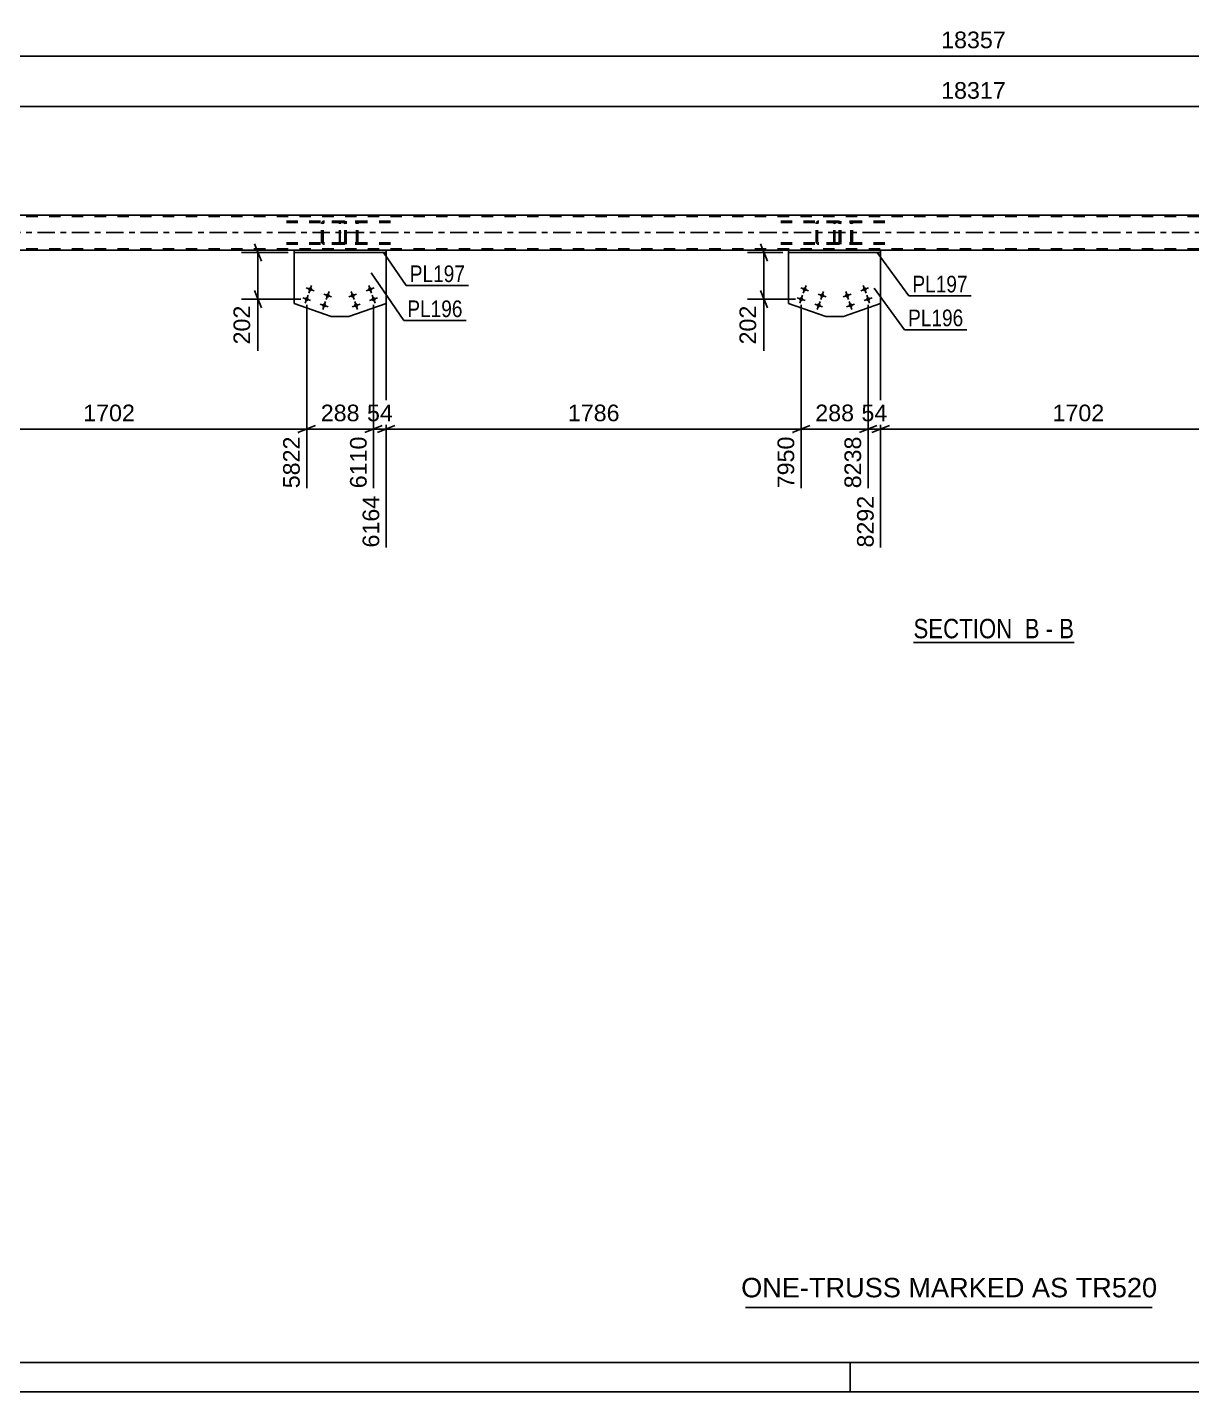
# Model space of a CAD drawing. Header units: millimetres. Extents: x -55 to 786, y -403 to 191.
# Drawn here: x 224.3 to 424.7, y -402.9 to -167.9 of the extents above; entities that cross this region are included whole.
import ezdxf

# ---------------------------------------------------------------- set-up
doc = ezdxf.new("R2010")
doc.units = ezdxf.units.MM
doc.linetypes.add('DXK_LINE_DOT2', pattern=[3.9198, 1.9599, -1.9599])
doc.linetypes.add('DXK_LINE_DOT3', pattern=[5.9187, 2.979, -0.9799, 0.9799, -0.9799])
doc.styles.add('Arial', font='ARIAL.TTF', dxfattribs={"height": 0.2})
doc.styles.add('Arial Narrow', font='ARIALN.TTF', dxfattribs={"height": 0.2})

# ---------------------------------------------------------------- blocks, each defined once
blk = doc.blocks.new('Unknown-203774531-1113')
at = {"color": 5, "linetype": 'Continuous'}
for p, q in [((-50.08, -397.88), (780.92, -397.88)), ((365.92, -402.88), (365.92, -397.88)), ((-55.08, -402.88), (785.92, -402.88))]:
    blk.add_line(p, q, dxfattribs=at)
blk = doc.blocks.new('Unknown-203774531-17 - 2150')
at = {"color": 6, "linetype": 'Continuous'}
blk.add_line((376.84, -273.89), (404.48, -273.89), dxfattribs=at)
at = {"color": 0, "linetype": 'Continuous'}
blk.add_wipeout([(394.94, -273.14), (394.94, -269.64), (376.84, -269.64), (376.84, -273.14)], dxfattribs=at)
at = {"color": 7, "linetype": 'Continuous', "style": 'Arial Narrow'}
blk.add_text('SECTION ', height=3.34, dxfattribs=at).set_placement((376.84, -273.14))
at = {"color": 0, "linetype": 'Continuous'}
blk.add_wipeout([(398.55, -273.14), (398.55, -269.64), (395.99, -269.64), (395.99, -273.14)], dxfattribs=at)
at = {"color": 7, "linetype": 'Continuous', "style": 'Arial Narrow'}
blk.add_text('B', height=3.34, dxfattribs=at).set_placement((395.99, -273.14))
at = {"color": 0, "linetype": 'Continuous'}
blk.add_wipeout([(400.88, -273.14), (400.88, -269.64), (399.6, -269.64), (399.6, -273.14)], dxfattribs=at)
at = {"color": 7, "linetype": 'Continuous', "style": 'Arial Narrow'}
blk.add_text('-', height=3.34, dxfattribs=at).set_placement((399.6, -273.14))
at = {"color": 0, "linetype": 'Continuous'}
blk.add_wipeout([(404.48, -273.14), (404.48, -269.64), (401.93, -269.64), (401.93, -273.14)], dxfattribs=at)
at = {"color": 7, "linetype": 'Continuous', "style": 'Arial Narrow'}
blk.add_text('B', height=3.34, dxfattribs=at).set_placement((401.93, -273.14))
blk = doc.blocks.new('Part-203774531-2354 - 2150')
at = {"color": 7, "linetype": 'DXK_LINE_DOT2'}
for p, q in [((278.67, -201.29), (268.44, -201.29)), ((278.67, -201.53), (268.44, -201.53)), ((274.96, -201.58), (274.92, -201.77)), ((274.92, -204.81), (274.92, -201.77)), ((275.18, -201.77), (275.2, -201.68)), ((275.18, -204.81), (275.18, -201.77)), ((275.2, -201.68), (275.25, -201.6)), ((275.43, -201.29), (275.24, -201.32)), ((275.25, -201.6), (275.33, -201.55)), ((275.33, -201.55), (275.43, -201.53)), ((278.86, -201.32), (278.67, -201.29)), ((278.67, -201.53), (278.77, -201.55)), ((278.77, -201.55), (278.85, -201.6)), ((278.85, -201.6), (278.9, -201.68)), ((278.9, -201.68), (278.92, -201.77)), ((278.92, -204.81), (278.92, -201.77)), ((279.18, -201.77), (279.14, -201.58)), ((279.18, -204.81), (279.18, -201.77)), ((278.67, -205.05), (268.44, -205.05)), ((278.67, -205.29), (268.44, -205.29)), ((274.92, -204.81), (274.96, -204.99)), ((275.2, -204.9), (275.18, -204.81)), ((275.25, -204.98), (275.2, -204.9)), ((275.24, -205.25), (275.43, -205.29)), ((275.33, -205.03), (275.25, -204.98)), ((275.43, -205.05), (275.33, -205.03)), ((278.77, -205.03), (278.67, -205.05)), ((278.67, -205.29), (278.86, -205.25)), ((278.85, -204.98), (278.77, -205.03)), ((278.9, -204.9), (278.85, -204.98)), ((278.92, -204.81), (278.9, -204.9)), ((279.14, -204.99), (279.18, -204.81))]:
    blk.add_line(p, q, dxfattribs=at)
for centre, start, end in [((275.41, -201.79), 110.7583, 155.68), ((278.69, -201.79), 24.32, 69.2417), ((275.41, -204.79), 204.32, 249.2417), ((278.69, -204.79), 290.7583, 335.68)]:
    blk.add_arc(centre, 0.496, start, end, dxfattribs=at)
blk = doc.blocks.new('Part-203774531-2166 - 2150')
at = {"color": 7, "linetype": 'DXK_LINE_DOT2'}
for p, q in [((363.17, -201.58), (363.15, -201.77)), ((363.15, -204.81), (363.15, -201.77)), ((363.22, -201.43), (363.17, -201.58)), ((363.31, -201.32), (363.22, -201.43)), ((363.28, -201.77), (363.29, -201.68)), ((363.28, -204.81), (363.28, -201.77)), ((363.29, -201.68), (363.32, -201.6)), ((363.41, -201.29), (363.31, -201.32)), ((363.32, -201.6), (363.36, -201.55)), ((363.36, -201.55), (363.41, -201.53)), ((371.92, -201.29), (363.41, -201.29)), ((371.92, -201.53), (363.41, -201.53)), ((364.31, -201.53), (364.31, -201.29)), ((366.01, -201.32), (365.82, -201.29)), ((365.82, -201.53), (365.92, -201.55)), ((365.92, -201.55), (366, -201.6)), ((366, -201.6), (366.05, -201.68)), ((366.05, -201.68), (366.07, -201.77)), ((366.07, -204.81), (366.07, -201.77)), ((366.33, -201.77), (366.29, -201.58)), ((366.33, -204.81), (366.33, -201.77)), ((363.15, -204.81), (363.17, -204.99)), ((363.17, -204.99), (363.22, -205.15)), ((363.22, -205.15), (363.31, -205.25)), ((363.29, -204.9), (363.28, -204.81)), ((363.32, -204.98), (363.29, -204.9)), ((363.31, -205.25), (363.41, -205.29)), ((363.36, -205.03), (363.32, -204.98)), ((363.41, -205.05), (363.36, -205.03)), ((371.92, -205.05), (363.41, -205.05)), ((371.92, -205.29), (363.41, -205.29)), ((364.31, -205.29), (364.31, -205.05)), ((365.92, -205.03), (365.82, -205.05)), ((365.82, -205.29), (366.01, -205.25)), ((366, -204.98), (365.92, -205.03)), ((366.05, -204.9), (366, -204.98)), ((366.07, -204.81), (366.05, -204.9)), ((366.29, -204.99), (366.33, -204.81))]:
    blk.add_line(p, q, dxfattribs=at)
for centre, start, end in [((365.84, -201.78), 23.8951, 68.8487), ((365.84, -204.79), 291.1513, 336.1049)]:
    blk.add_arc(centre, 0.492, start, end, dxfattribs=at)
blk = doc.blocks.new('Bolt-203774531-2329 - 2150')
at = {"linetype": 'Continuous'}
for points in [[(357.76, -212.93, -1), (358.44, -213.17, -1)], [(360.78, -214, -1), (361.46, -214.24, -1)], [(357.16, -214.63, -1), (357.84, -214.87, -1)], [(360.18, -215.7, -1), (360.86, -215.94, -1)]]:
    blk.add_hatch(color=1, dxfattribs=at).paths.add_polyline_path(points)
at = {"color": 1, "linetype": 'Continuous'}
for p, q in [((357.43, -212.81), (358.78, -213.29)), ((357.86, -213.73), (358.34, -212.37)), ((360.88, -214.8), (361.36, -213.44)), ((356.82, -214.51), (358.18, -214.99)), ((357.26, -215.43), (357.74, -214.07)), ((359.84, -215.58), (361.2, -216.06)), ((360.28, -216.5), (360.76, -215.14)), ((360.44, -213.88), (361.8, -214.36))]:
    blk.add_line(p, q, dxfattribs=at)
blk = doc.blocks.new('Part-203774531-2218 - 2150')
at = {"color": 2, "linetype": 'Continuous'}
for p, q in [((355.34, -206.29), (355.34, -206.69)), ((355.34, -206.29), (371.19, -206.29)), ((355.34, -206.69), (371.19, -206.69)), ((371.19, -206.29), (371.19, -206.69))]:
    blk.add_line(p, q, dxfattribs=at)
blk = doc.blocks.new('Part-203774531-2276 - 2150')
at = {"color": 2, "linetype": 'Continuous'}
for p, q in [((270.2, -206.29), (270.2, -206.69)), ((270.2, -206.29), (286.06, -206.29)), ((270.2, -206.69), (286.06, -206.69)), ((286.06, -206.29), (286.06, -206.69))]:
    blk.add_line(p, q, dxfattribs=at)
blk = doc.blocks.new('Part-203774531-2325 - 2150')
at = {"color": 7, "linetype": 'DXK_LINE_DOT2'}
for p, q in [((363.8, -201.29), (353.57, -201.29)), ((363.8, -201.53), (353.57, -201.53)), ((360.09, -201.58), (360.06, -201.77)), ((360.06, -204.81), (360.06, -201.77)), ((360.31, -201.77), (360.33, -201.68)), ((360.31, -204.81), (360.31, -201.77)), ((360.33, -201.68), (360.39, -201.6)), ((360.57, -201.29), (360.37, -201.32)), ((360.39, -201.6), (360.47, -201.55)), ((360.47, -201.55), (360.57, -201.53)), ((364, -201.32), (363.8, -201.29)), ((363.8, -201.53), (363.9, -201.55)), ((363.9, -201.55), (363.98, -201.6)), ((363.98, -201.6), (364.04, -201.68)), ((364.04, -201.68), (364.06, -201.77)), ((364.06, -204.81), (364.06, -201.77)), ((364.31, -201.77), (364.27, -201.58)), ((364.31, -204.81), (364.31, -201.77)), ((363.8, -205.05), (353.57, -205.05)), ((363.8, -205.29), (353.57, -205.29)), ((360.06, -204.81), (360.09, -204.99)), ((360.33, -204.9), (360.31, -204.81)), ((360.39, -204.98), (360.33, -204.9)), ((360.37, -205.25), (360.57, -205.29)), ((360.47, -205.03), (360.39, -204.98)), ((360.57, -205.05), (360.47, -205.03)), ((363.9, -205.03), (363.8, -205.05)), ((363.8, -205.29), (364, -205.25)), ((363.98, -204.98), (363.9, -205.03)), ((364.04, -204.9), (363.98, -204.98)), ((364.06, -204.81), (364.04, -204.9)), ((364.27, -204.99), (364.31, -204.81))]:
    blk.add_line(p, q, dxfattribs=at)
for centre, start, end in [((360.55, -201.79), 110.7583, 155.68), ((363.82, -201.79), 24.32, 69.2417), ((360.55, -204.79), 204.32, 249.2417), ((363.82, -204.79), 290.7583, 335.68)]:
    blk.add_arc(centre, 0.496, start, end, dxfattribs=at)
blk = doc.blocks.new('Bolt-203774531-2327 - 2150')
at = {"linetype": 'Continuous'}
for points in [[(279.94, -214.24, -1), (280.61, -214, -1)], [(282.95, -213.17, -1), (283.63, -212.93, -1)], [(280.54, -215.94, -1), (281.22, -215.7, -1)], [(283.55, -214.87, -1), (284.23, -214.63, -1)]]:
    blk.add_hatch(color=1, dxfattribs=at).paths.add_polyline_path(points)
at = {"color": 1, "linetype": 'Continuous'}
for p, q in [((280.52, -214.8), (280.03, -213.44)), ((282.61, -213.29), (283.97, -212.81)), ((283.53, -213.73), (283.05, -212.37)), ((279.6, -214.36), (280.95, -213.88)), ((280.2, -216.06), (281.56, -215.58)), ((281.12, -216.5), (280.64, -215.14)), ((283.21, -214.99), (284.57, -214.51)), ((284.13, -215.43), (283.65, -214.07))]:
    blk.add_line(p, q, dxfattribs=at)
blk = doc.blocks.new('Bolt-203774531-2328 - 2150')
at = {"linetype": 'Continuous'}
for points in [[(365.07, -214.24, -1), (365.75, -214, -1)], [(368.09, -213.17, -1), (368.76, -212.93, -1)], [(365.67, -215.94, -1), (366.35, -215.7, -1)], [(368.69, -214.87, -1), (369.37, -214.63, -1)]]:
    blk.add_hatch(color=1, dxfattribs=at).paths.add_polyline_path(points)
at = {"color": 1, "linetype": 'Continuous'}
for p, q in [((365.65, -214.8), (365.17, -213.44)), ((367.75, -213.29), (369.1, -212.81)), ((368.67, -213.73), (368.18, -212.37)), ((364.73, -214.36), (366.09, -213.88)), ((365.33, -216.06), (366.69, -215.58)), ((366.25, -216.5), (365.77, -215.14)), ((368.35, -214.99), (369.71, -214.51)), ((369.27, -215.43), (368.79, -214.07))]:
    blk.add_line(p, q, dxfattribs=at)
blk = doc.blocks.new('Part-203774531-2370 - 2150')
at = {"color": 2, "linetype": 'Continuous'}
for p, q in [((719.95, -200.29), (54.38, -200.29)), ((270.2, -206.29), (204.3, -206.29)), ((355.34, -206.29), (286.06, -206.29)), ((437.1, -206.29), (371.19, -206.29))]:
    blk.add_line(p, q, dxfattribs=at)
at = {"color": 7, "linetype": 'DXK_LINE_DOT2'}
for p, q in [((719.95, -200.53), (54.38, -200.53)), ((719.95, -206.05), (54.38, -206.05)), ((286.06, -206.29), (270.2, -206.29)), ((371.19, -206.29), (355.34, -206.29))]:
    blk.add_line(p, q, dxfattribs=at)
at = {"color": 7, "linetype": 'DXK_LINE_DOT3'}
blk.add_line((54.38, -203.29), (719.95, -203.29), dxfattribs=at)
blk = doc.blocks.new('Part-203774531-2373 - 2150')
at = {"color": 7, "linetype": 'DXK_LINE_DOT2'}
for p, q in [((278.03, -201.58), (278.01, -201.77)), ((278.01, -204.81), (278.01, -201.77)), ((278.09, -201.43), (278.03, -201.58)), ((278.18, -201.32), (278.09, -201.43)), ((278.15, -201.77), (278.16, -201.68)), ((278.15, -204.81), (278.15, -201.77)), ((278.16, -201.68), (278.19, -201.6)), ((278.28, -201.29), (278.18, -201.32)), ((278.19, -201.6), (278.23, -201.55)), ((278.23, -201.55), (278.28, -201.53)), ((286.78, -201.29), (278.28, -201.29)), ((286.78, -201.53), (278.28, -201.53)), ((279.18, -201.53), (279.18, -201.29)), ((280.88, -201.32), (280.69, -201.29)), ((280.69, -201.53), (280.78, -201.55)), ((280.78, -201.55), (280.87, -201.6)), ((280.87, -201.6), (280.92, -201.68)), ((280.92, -201.68), (280.94, -201.77)), ((280.94, -204.81), (280.94, -201.77)), ((281.19, -201.77), (281.15, -201.58)), ((281.19, -204.81), (281.19, -201.77)), ((278.01, -204.81), (278.03, -204.99)), ((278.03, -204.99), (278.09, -205.15)), ((278.09, -205.15), (278.18, -205.25)), ((278.16, -204.9), (278.15, -204.81)), ((278.19, -204.98), (278.16, -204.9)), ((278.18, -205.25), (278.28, -205.29)), ((278.23, -205.03), (278.19, -204.98)), ((278.28, -205.05), (278.23, -205.03)), ((286.78, -205.05), (278.28, -205.05)), ((286.78, -205.29), (278.28, -205.29)), ((279.18, -205.29), (279.18, -205.05)), ((280.78, -205.03), (280.69, -205.05)), ((280.69, -205.29), (280.88, -205.25)), ((280.87, -204.98), (280.78, -205.03)), ((280.92, -204.9), (280.87, -204.98)), ((280.94, -204.81), (280.92, -204.9)), ((281.15, -204.99), (281.19, -204.81))]:
    blk.add_line(p, q, dxfattribs=at)
for centre, start, end in [((280.7, -201.78), 23.8951, 68.8487), ((280.7, -204.79), 291.1513, 336.1049)]:
    blk.add_arc(centre, 0.492, start, end, dxfattribs=at)
blk = doc.blocks.new('Part-203774531-2449 - 2150')
at = {"color": 2, "linetype": 'Continuous'}
for p, q in [((270.2, -215.47), (270.2, -206.69)), ((286.06, -206.69), (286.06, -215.47)), ((276.61, -217.74), (270.2, -215.47)), ((286.06, -215.47), (279.65, -217.74)), ((279.65, -217.74), (276.61, -217.74))]:
    blk.add_line(p, q, dxfattribs=at)
at = {"color": 7, "linetype": 'DXK_LINE_DOT2'}
blk.add_line((270.2, -206.69), (286.06, -206.69), dxfattribs=at)
blk = doc.blocks.new('Part-203774531-2456 - 2150')
at = {"color": 2, "linetype": 'Continuous'}
for p, q in [((355.34, -215.47), (355.34, -206.69)), ((371.19, -206.69), (371.19, -215.47)), ((361.75, -217.74), (355.34, -215.47)), ((371.19, -215.47), (364.78, -217.74)), ((364.78, -217.74), (361.75, -217.74))]:
    blk.add_line(p, q, dxfattribs=at)
at = {"color": 7, "linetype": 'DXK_LINE_DOT2'}
blk.add_line((355.34, -206.69), (371.19, -206.69), dxfattribs=at)
blk = doc.blocks.new('Bolt-203774531-2463 - 2150')
at = {"linetype": 'Continuous'}
for points in [[(272.63, -212.93, -1), (273.31, -213.17, -1)], [(275.65, -214, -1), (276.32, -214.24, -1)], [(272.03, -214.63, -1), (272.71, -214.87, -1)], [(275.04, -215.7, -1), (275.72, -215.94, -1)]]:
    blk.add_hatch(color=1, dxfattribs=at).paths.add_polyline_path(points)
at = {"color": 1, "linetype": 'Continuous'}
for p, q in [((272.29, -212.81), (273.65, -213.29)), ((272.73, -213.73), (273.21, -212.37)), ((275.74, -214.8), (276.23, -213.44)), ((271.69, -214.51), (273.05, -214.99)), ((272.13, -215.43), (272.61, -214.07)), ((274.7, -215.58), (276.06, -216.06)), ((275.14, -216.5), (275.62, -215.14)), ((275.31, -213.88), (276.66, -214.36))]:
    blk.add_line(p, q, dxfattribs=at)
blk = doc.blocks.new('StraightDimension-203774531-38185 - 2150')
at = {"color": 7, "linetype": 'Continuous'}
for p, q in [((354.34, -206.69), (348.25, -206.69)), ((350.5, -205.19), (351.7, -208.19)), ((351.1, -214.75), (351.1, -206.69)), ((351.7, -216.25), (350.5, -213.25)), ((356.5, -214.75), (348.25, -214.75))]:
    blk.add_line(p, q, dxfattribs=at)
at = {"color": 0}
blk.add_wipeout([(350.35, -215.27), (346.15, -215.27), (346.15, -223.14), (350.35, -223.14)], dxfattribs=at)
at = {"color": 7, "linetype": 'Continuous'}
blk.add_line((351.1, -214.75), (351.1, -223.67), dxfattribs=at)
blk.add_line((351.1, -214.75), (351.1, -223.67), dxfattribs=at)
at = {"color": 3, "style": 'Arial'}
blk.add_text('202', height=2.865, rotation=90.0002, dxfattribs=at).set_placement((349.75, -222.54))
blk = doc.blocks.new('StraightDimension-203774531-32935 - 2150')
at = {"color": 7, "linetype": 'Continuous'}
for p, q in [((204.3, -207.69), (204.3, -262.01)), ((272.37, -215.75), (272.37, -247.31)), ((205.8, -236.52), (202.8, -237.72)), ((204.3, -237.12), (272.37, -237.12)), ((270.87, -237.72), (273.87, -236.52))]:
    blk.add_line(p, q, dxfattribs=at)
at = {"color": 0}
blk.add_wipeout([(243.38, -236.37), (243.38, -232.17), (233.29, -232.17), (233.29, -236.37)], dxfattribs=at)
at = {"color": 0, "linetype": 'Continuous'}
blk.add_wipeout([(271.77, -237.82), (267.57, -237.82), (267.57, -247.91), (271.77, -247.91)], dxfattribs=at)
at = {"color": 3, "style": 'Arial'}
blk.add_text('1702', height=2.865, dxfattribs=at).set_placement((233.89, -235.77))
at = {"color": 3, "linetype": 'Continuous', "style": 'Arial'}
blk.add_text('5822', height=2.865, rotation=90.0002, dxfattribs=at).set_placement((271.17, -247.31))
blk = doc.blocks.new('StraightDimension-203774531-32932 - 2150')
at = {"color": 7, "linetype": 'Continuous'}
for p, q in [((286.06, -207.69), (286.06, -257.51)), ((357.5, -215.75), (357.5, -247.31)), ((287.56, -236.52), (284.56, -237.72)), ((286.06, -237.12), (357.5, -237.12)), ((356, -237.72), (359, -236.52))]:
    blk.add_line(p, q, dxfattribs=at)
at = {"color": 0}
blk.add_wipeout([(326.83, -236.37), (326.83, -232.17), (316.73, -232.17), (316.73, -236.37)], dxfattribs=at)
at = {"color": 0, "linetype": 'Continuous'}
blk.add_wipeout([(356.9, -237.82), (352.7, -237.82), (352.7, -247.91), (356.9, -247.91)], dxfattribs=at)
at = {"color": 3, "style": 'Arial'}
blk.add_text('1786', height=2.865, dxfattribs=at).set_placement((317.33, -235.77))
at = {"color": 3, "linetype": 'Continuous', "style": 'Arial'}
blk.add_text('7950', height=2.865, rotation=90.0002, dxfattribs=at).set_placement((356.3, -247.31))
blk = doc.blocks.new('StraightDimension-203774531-33138 - 2150')
at = {"color": 7, "linetype": 'Continuous'}
blk.add_line((42.28, -181.58), (732.05, -181.58), dxfattribs=at)
at = {"color": 0}
blk.add_wipeout([(393.32, -180.83), (393.32, -176.63), (381, -176.63), (381, -180.83)], dxfattribs=at)
at = {"color": 3, "style": 'Arial'}
blk.add_text('18317', height=2.865, dxfattribs=at).set_placement((381.6, -180.23))
blk = doc.blocks.new('StraightDimension-203774531-32929 - 2150')
at = {"color": 7, "linetype": 'Continuous'}
for p, q in [((371.19, -207.69), (371.19, -257.51)), ((439.26, -225.27), (439.26, -247.31)), ((372.69, -236.52), (369.69, -237.72)), ((371.19, -237.12), (439.26, -237.12)), ((437.76, -237.72), (440.76, -236.52))]:
    blk.add_line(p, q, dxfattribs=at)
at = {"color": 0}
blk.add_wipeout([(410.27, -236.37), (410.27, -232.17), (400.18, -232.17), (400.18, -236.37)], dxfattribs=at)
at = {"color": 0, "linetype": 'Continuous'}
blk.add_wipeout([(438.66, -237.82), (434.46, -237.82), (434.46, -247.91), (438.66, -247.91)], dxfattribs=at)
at = {"color": 3, "style": 'Arial'}
blk.add_text('1702', height=2.865, dxfattribs=at).set_placement((400.78, -235.77))
at = {"color": 3, "linetype": 'Continuous', "style": 'Arial'}
blk.add_text('9994', height=2.865, rotation=90.0002, dxfattribs=at).set_placement((438.06, -247.31))
blk = doc.blocks.new('StraightDimension-203774531-32930 - 2150')
at = {"color": 7, "linetype": 'Continuous'}
for p, q in [((371.19, -207.69), (371.19, -257.51)), ((369.02, -215.75), (369.02, -247.31)), ((367.52, -237.72), (370.52, -236.52)), ((369.02, -237.12), (371.19, -237.12)), ((372.69, -236.52), (369.69, -237.72))]:
    blk.add_line(p, q, dxfattribs=at)
at = {"color": 0}
blk.add_wipeout([(372.93, -236.37), (372.93, -232.17), (367.28, -232.17), (367.28, -236.37)], dxfattribs=at)
at = {"color": 0, "linetype": 'Continuous'}
blk.add_wipeout([(370.59, -248.02), (366.39, -248.02), (366.39, -258.11), (370.59, -258.11)], dxfattribs=at)
at = {"color": 3, "style": 'Arial'}
blk.add_text('54', height=2.865, dxfattribs=at).set_placement((367.88, -235.77))
at = {"color": 3, "linetype": 'Continuous', "style": 'Arial'}
blk.add_text('8292', height=2.865, rotation=90.0002, dxfattribs=at).set_placement((369.99, -257.51))
blk = doc.blocks.new('StraightDimension-203774531-32931 - 2150')
at = {"color": 7, "linetype": 'Continuous'}
for p, q in [((357.5, -215.75), (357.5, -247.31)), ((369.02, -215.75), (369.02, -247.31)), ((356, -237.72), (359, -236.52)), ((357.5, -237.12), (369.02, -237.12)), ((370.52, -236.52), (367.52, -237.72))]:
    blk.add_line(p, q, dxfattribs=at)
at = {"color": 0}
blk.add_wipeout([(367.2, -236.37), (367.2, -232.17), (359.33, -232.17), (359.33, -236.37)], dxfattribs=at)
at = {"color": 0, "linetype": 'Continuous'}
blk.add_wipeout([(368.42, -237.82), (364.22, -237.82), (364.22, -247.91), (368.42, -247.91)], dxfattribs=at)
at = {"color": 3, "style": 'Arial'}
blk.add_text('288', height=2.865, dxfattribs=at).set_placement((359.93, -235.77))
at = {"color": 3, "linetype": 'Continuous', "style": 'Arial'}
blk.add_text('8238', height=2.865, rotation=90.0002, dxfattribs=at).set_placement((367.82, -247.31))
blk = doc.blocks.new('StraightDimension-203774531-32933 - 2150')
at = {"color": 7, "linetype": 'Continuous'}
for p, q in [((286.06, -207.69), (286.06, -257.51)), ((283.89, -215.75), (283.89, -247.31)), ((282.39, -237.72), (285.39, -236.52)), ((283.89, -237.12), (286.06, -237.12)), ((287.56, -236.52), (284.56, -237.72))]:
    blk.add_line(p, q, dxfattribs=at)
at = {"color": 0}
blk.add_wipeout([(287.8, -236.37), (287.8, -232.17), (282.15, -232.17), (282.15, -236.37)], dxfattribs=at)
at = {"color": 0, "linetype": 'Continuous'}
blk.add_wipeout([(285.46, -248.02), (281.26, -248.02), (281.26, -258.11), (285.46, -258.11)], dxfattribs=at)
at = {"color": 3, "style": 'Arial'}
blk.add_text('54', height=2.865, dxfattribs=at).set_placement((282.75, -235.77))
at = {"color": 3, "linetype": 'Continuous', "style": 'Arial'}
blk.add_text('6164', height=2.865, rotation=90.0002, dxfattribs=at).set_placement((284.86, -257.51))
blk = doc.blocks.new('StraightDimension-203774531-32934 - 2150')
at = {"color": 7, "linetype": 'Continuous'}
for p, q in [((272.37, -215.75), (272.37, -247.31)), ((283.89, -215.75), (283.89, -247.31)), ((270.87, -237.72), (273.87, -236.52)), ((272.37, -237.12), (283.89, -237.12)), ((285.39, -236.52), (282.39, -237.72))]:
    blk.add_line(p, q, dxfattribs=at)
at = {"color": 0}
blk.add_wipeout([(282.07, -236.37), (282.07, -232.17), (274.19, -232.17), (274.19, -236.37)], dxfattribs=at)
at = {"color": 0, "linetype": 'Continuous'}
blk.add_wipeout([(283.29, -237.82), (279.09, -237.82), (279.09, -247.91), (283.29, -247.91)], dxfattribs=at)
at = {"color": 3, "style": 'Arial'}
blk.add_text('288', height=2.865, dxfattribs=at).set_placement((274.79, -235.77))
at = {"color": 3, "linetype": 'Continuous', "style": 'Arial'}
blk.add_text('6110', height=2.865, rotation=90.0002, dxfattribs=at).set_placement((282.69, -247.31))
blk = doc.blocks.new('StraightDimension-203774531-33195 - 2150')
at = {"color": 7, "linetype": 'Continuous'}
blk.add_line((41.48, -172.88), (732.85, -172.88), dxfattribs=at)
at = {"color": 0}
blk.add_wipeout([(393.32, -172.13), (393.32, -167.93), (381, -167.93), (381, -172.13)], dxfattribs=at)
at = {"color": 3, "style": 'Arial'}
blk.add_text('18357', height=2.865, dxfattribs=at).set_placement((381.6, -171.53))
blk = doc.blocks.new('StraightDimension-203774531-38178 - 2150')
at = {"color": 7, "linetype": 'Continuous'}
for p, q in [((269.2, -206.69), (261.13, -206.69)), ((263.38, -205.19), (264.58, -208.19)), ((263.98, -214.75), (263.98, -206.69)), ((264.58, -216.25), (263.38, -213.25)), ((271.37, -214.75), (261.13, -214.75))]:
    blk.add_line(p, q, dxfattribs=at)
at = {"color": 0}
blk.add_wipeout([(263.23, -215.27), (259.03, -215.27), (259.03, -223.14), (263.23, -223.14)], dxfattribs=at)
at = {"color": 7, "linetype": 'Continuous'}
blk.add_line((263.98, -214.75), (263.98, -223.67), dxfattribs=at)
blk.add_line((263.98, -214.75), (263.98, -223.67), dxfattribs=at)
at = {"color": 3, "style": 'Arial'}
blk.add_text('202', height=2.865, rotation=90.0002, dxfattribs=at).set_placement((262.63, -222.54))
blk = doc.blocks.new('Unknown-203774531-38241')
at = {"color": 7, "linetype": 'Continuous'}
blk.add_line((347.92, -388.38), (417.92, -388.38), dxfattribs=at)
at = {"color": 7, "style": 'Arial'}
blk.add_text('ONE-TRUSS MARKED AS TR520', height=3.3428, dxfattribs=at).set_placement((347.17, -386.63))
blk = doc.blocks.new('Mark-203774531-2214 - 2150')
at = {"color": 0}
blk.add_wipeout([(386.17, -213.58), (386.17, -210.58), (376.66, -210.58), (376.66, -213.58)], dxfattribs=at)
blk.add_wipeout([(386.17, -213.58), (386.17, -210.58), (376.66, -210.58), (376.66, -213.58)], dxfattribs=at)
at = {"color": 30, "linetype": 'Continuous'}
for p, q in [((370.61, -206.69), (376.06, -214.18)), ((376.06, -214.18), (386.77, -214.18))]:
    blk.add_line(p, q, dxfattribs=at)
at = {"color": 3, "style": 'Arial Narrow'}
blk.add_text('PL197', height=2.863, dxfattribs=at).set_placement((376.66, -213.58))
blk = doc.blocks.new('Mark-203774531-2272 - 2150')
at = {"color": 0}
blk.add_wipeout([(299.63, -211.8), (299.63, -208.8), (290.12, -208.8), (290.12, -211.8)], dxfattribs=at)
blk.add_wipeout([(299.63, -211.8), (299.63, -208.8), (290.12, -208.8), (290.12, -211.8)], dxfattribs=at)
at = {"color": 30, "linetype": 'Continuous'}
for p, q in [((285.6, -206.69), (289.52, -212.4)), ((289.52, -212.4), (300.23, -212.4))]:
    blk.add_line(p, q, dxfattribs=at)
at = {"color": 3, "style": 'Arial Narrow'}
blk.add_text('PL197', height=2.863, dxfattribs=at).set_placement((290.12, -211.8))
blk = doc.blocks.new('Mark-203774531-2445 - 2150')
at = {"color": 0}
blk.add_wipeout([(299.2, -217.83), (299.2, -214.83), (289.7, -214.83), (289.7, -217.83)], dxfattribs=at)
blk.add_wipeout([(299.2, -217.83), (299.2, -214.83), (289.7, -214.83), (289.7, -217.83)], dxfattribs=at)
at = {"color": 30, "linetype": 'Continuous'}
for p, q in [((283.46, -210.22), (289.1, -218.43)), ((289.1, -218.43), (299.8, -218.43))]:
    blk.add_line(p, q, dxfattribs=at)
at = {"color": 3, "style": 'Arial Narrow'}
blk.add_text('PL196', height=2.863, dxfattribs=at).set_placement((289.7, -217.83))
blk = doc.blocks.new('Mark-203774531-2452 - 2150')
at = {"color": 0}
blk.add_wipeout([(385.42, -219.4), (385.42, -216.4), (375.92, -216.4), (375.92, -219.4)], dxfattribs=at)
blk.add_wipeout([(385.42, -219.4), (385.42, -216.4), (375.92, -216.4), (375.92, -219.4)], dxfattribs=at)
at = {"color": 30, "linetype": 'Continuous'}
for p, q in [((370.08, -212.88), (375.32, -220)), ((375.32, -220), (386.02, -220))]:
    blk.add_line(p, q, dxfattribs=at)
at = {"color": 3, "style": 'Arial Narrow'}
blk.add_text('PL196', height=2.863, dxfattribs=at).set_placement((375.92, -219.4))

msp = doc.modelspace()

# ---------------------------------------------------------------- block references
for name in ['Unknown-203774531-1113', 'Part-203774531-2370 - 2150', 'Part-203774531-2354 - 2150', 'Part-203774531-2373 - 2150', 'Part-203774531-2325 - 2150', 'Part-203774531-2166 - 2150', 'Part-203774531-2276 - 2150', 'Part-203774531-2449 - 2150', 'Part-203774531-2218 - 2150', 'Part-203774531-2456 - 2150', 'Bolt-203774531-2463 - 2150', 'Bolt-203774531-2327 - 2150', 'Bolt-203774531-2329 - 2150', 'Bolt-203774531-2328 - 2150', 'Unknown-203774531-38241']:
    msp.add_blockref(name, (0, 0))

# ---------------------------------------------------------------- next in the draw order: block references
for name in ['StraightDimension-203774531-33138 - 2150', 'StraightDimension-203774531-38185 - 2150', 'StraightDimension-203774531-32935 - 2150', 'StraightDimension-203774531-32929 - 2150', 'Unknown-203774531-17 - 2150']:
    msp.add_blockref(name, (0, 0))

# ---------------------------------------------------------------- next in the draw order: block references
for name in ['StraightDimension-203774531-33195 - 2150', 'StraightDimension-203774531-32932 - 2150', 'StraightDimension-203774531-32930 - 2150']:
    msp.add_blockref(name, (0, 0))

# ---------------------------------------------------------------- next in the draw order: block references
for name in ['Mark-203774531-2214 - 2150', 'StraightDimension-203774531-32933 - 2150', 'StraightDimension-203774531-32931 - 2150']:
    msp.add_blockref(name, (0, 0))

# ---------------------------------------------------------------- next in the draw order: block references
for name in ['Mark-203774531-2272 - 2150', 'Mark-203774531-2452 - 2150', 'StraightDimension-203774531-32934 - 2150']:
    msp.add_blockref(name, (0, 0))

# ---------------------------------------------------------------- next in the draw order: block references
for name in ['StraightDimension-203774531-38178 - 2150', 'Mark-203774531-2445 - 2150']:
    msp.add_blockref(name, (0, 0))

doc.saveas('drawing.dxf')
